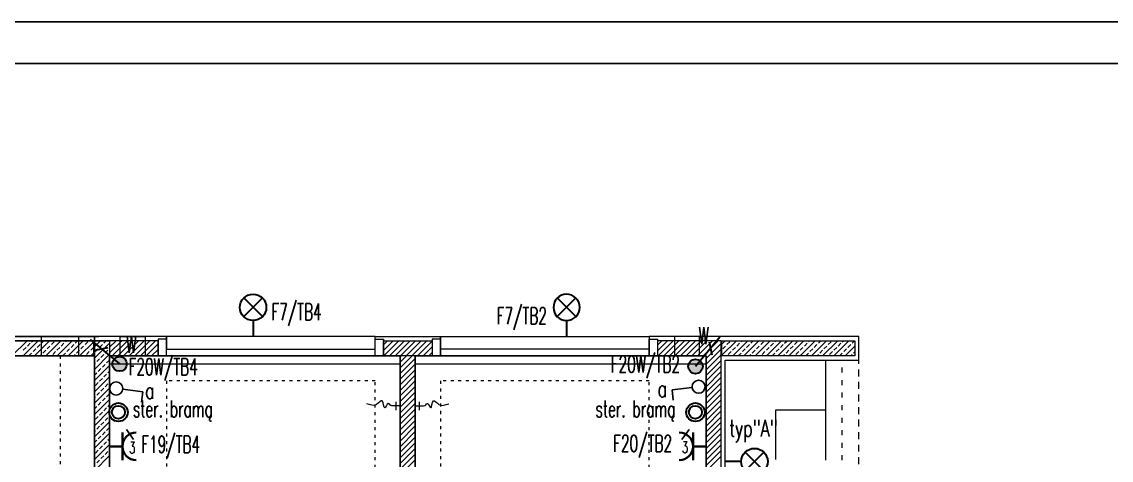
# Model space of a CAD drawing. Header units: millimetres. Extents: x 1780 to 154263, y -7240 to 17216.
# Drawn here: x 115871 to 117176, y 4886 to 5411 of the extents above; entities that cross this region are included whole.
import ezdxf

# ---------------------------------------------------------------- set-up
doc = ezdxf.new("R2010")
doc.units = ezdxf.units.MM
doc.linetypes.add('ACAD_ISO03W100', pattern=[30, 12, -18])
for name, color, linetype, lineweight in [('2d_SX_aranżacja niedrukowana', 191, 'Continuous', 5), ('2d_SX_gruba przekroje', 90, 'Continuous', 20), ('2d_SX_instalacje - kanalizacja opadowa', 130, 'Continuous', 5), ('2d_SX_instalacje szkic - wentylacja wywiew', 14, 'Continuous', 5), ('2d_SX_instalacje szkic - woda', 140, 'Continuous', 5), ('2d_SX_oznaczenia', 40, 'Continuous', 0), ('2d_SX_przebicia', 96, 'Continuous', 13), ('2d_SX_stolarka drzwiowa', 211, 'Continuous', 5), ('2d_SX_szraf', 251, 'Continuous', 0), ('2d_SX_warstwy', 181, 'Continuous', 9), ('2d_SX_widok', 10, 'Continuous', 9), ('SX_PZT_utwardzona', 10, 'Continuous', 9)]:
    doc.layers.add(name, color=color, linetype=linetype, lineweight=lineweight)
doc.layers.add('2d_SX_powierzchnia', color=251, linetype='Continuous', plot=False)
doc.layers.add('2d_SX_rewizja 18 września', color=210, linetype='Continuous')
doc.layers.add('60 instalacje elektryka', color=10, linetype='Continuous')
doc.styles.add('OPIS', font='simplex.shx', dxfattribs={"width": 0.7, "height": 4})

# ---------------------------------------------------------------- blocks, each defined once
blk = doc.blocks.new('PDKLD B2')
at = {"layer": '2d_SX_aranżacja niedrukowana', "color": 8, "linetype": 'ACAD_ISO03W100', "ltscale": 0.3}
for p, q in [((108660.9, -11305.1), (108410.9, -11305.1)), ((108410.9, -11305.1), (108410.9, -11805.1)), ((108660.9, -11805.1), (108660.9, -11305.1)), ((108988.9, -11305.1), (108738.9, -11305.1)), ((108738.9, -11305.1), (108738.9, -11805.1)), ((108988.9, -11805.1), (108988.9, -11305.1))]:
    blk.add_line(p, q, dxfattribs=at)
at = {"layer": '2d_SX_gruba przekroje', "color": 8}
for p, q in [((108149.9, -11252.1), (108329.9, -11252.1)), ((108324.9, -11252.1), (108149.9, -11252.1)), ((108324.9, -11275.1), (108324.9, -11252.1)), ((108410.9, -11252.1), (108324.9, -11252.1)), ((108324.9, -11252.1), (108324.9, -11885.1)), ((108410.9, -11275.1), (108410.9, -11252.1)), ((108660.9, -11275.1), (108660.9, -11252.1)), ((108660.9, -11252.1), (108738.9, -11252.1)), ((108738.9, -11252.1), (108738.9, -11275.1)), ((109079.9, -11252.1), (108988.9, -11252.1)), ((108988.9, -11252.1), (108988.9, -11275.1)), ((109239.9, -11252.1), (109079.9, -11252.1)), ((109239.9, -11280.1), (109239.9, -11252.1)), ((108324.9, -11275.1), (108149.9, -11275.1)), ((108149.9, -11275.1), (108324.9, -11275.1)), ((108342.9, -11867.1), (108342.9, -11275.1)), ((108342.9, -11275.1), (108410.9, -11275.1)), ((108696.4, -11275.1), (108660.9, -11275.1)), ((108690.9, -11867.1), (108690.9, -11275.1)), ((108708.9, -11275.1), (108708.9, -11867.1)), ((108738.9, -11275.1), (108709.9, -11275.1)), ((108988.9, -11275.1), (109056.9, -11275.1)), ((109056.9, -11275.1), (109056.9, -11867.1)), ((109079.9, -11280.1), (109239.9, -11280.1)), ((109079.9, -11885.1), (109079.9, -11280.1)), ((109079.9, -11280.1), (109084.9, -11280.1))]:
    blk.add_line(p, q, dxfattribs=at)
at = {"layer": '2d_SX_instalacje - kanalizacja opadowa', "color": 8, "ltscale": 8}
for p, q in [((108342.9, -11285.1), (108342.9, -11275.1)), ((108342.9, -11275.1), (108690.9, -11275.1)), ((108690.9, -11275.1), (108690.9, -11285.1)), ((108708.9, -11285.1), (108708.9, -11275.1)), ((108708.9, -11275.1), (109056.9, -11275.1)), ((109056.9, -11275.1), (109056.9, -11285.1)), ((108690.9, -11285.1), (108342.9, -11285.1)), ((109056.9, -11285.1), (108708.9, -11285.1))]:
    blk.add_line(p, q, dxfattribs=at)
at = {"layer": '2d_SX_instalacje szkic - wentylacja wywiew', "color": 8, "linetype": 'ACAD_ISO03W100', "ltscale": 0.3}
blk.add_line((108283.6, -11275.1), (108283.6, -12077.3), dxfattribs=at)
at = {"layer": '2d_SX_instalacje szkic - woda', "color": 8}
for p, q in [((108685.9, -11340.1), (108685.9, -11330.1)), ((108713.9, -11340.1), (108713.9, -11330.1)), ((108690.9, -11335.1), (108680.9, -11335.1)), ((108708.9, -11335.1), (108718.9, -11335.1))]:
    blk.add_line(p, q, dxfattribs=at)
for points, start_tangent, end_tangent in [([(108680.9, -11335.1), (108676.5, -11332), (108672.5, -11337.5), (108669.2, -11328.9), (108662.6, -11333.4), (108650.9, -11332.4)], (-0.999797, -0.020138), (-0.973228, 0.22984)), ([(108718.9, -11335.1), (108723.3, -11332), (108727.3, -11337.5), (108730.6, -11328.9), (108737.2, -11333.4), (108748.9, -11332.4)], (0.999797, -0.020138), (0.973228, 0.22984))]:
    blk.add_spline(points, degree=3, dxfattribs=dict(at, start_tangent=start_tangent, end_tangent=end_tangent))
at = {"layer": '2d_SX_oznaczenia', "color": 8, "ltscale": 0.5}
for p, q in [((109199.9, -11340.1), (109139.9, -11340.1)), ((109139.9, -11340.1), (109139.9, -11399.1))]:
    blk.add_line(p, q, dxfattribs=at)
at = {"layer": '2d_SX_powierzchnia', "color": 8}
for p, q in [((108342.9, -11867.1), (108342.9, -11275.1)), ((108342.9, -11275.1), (108690.9, -11275.1)), ((108690.9, -11275.1), (108690.9, -11867.1)), ((108708.9, -11275.1), (109056.9, -11275.1)), ((108708.9, -11867.1), (108708.9, -11275.1)), ((109056.9, -11275.1), (109056.9, -11867.1))]:
    blk.add_line(p, q, dxfattribs=at)
at = {"layer": '2d_SX_przebicia', "color": 8}
for p, q in [((108306.1, -11252.1), (108261.1, -11252.1)), ((108261.1, -11252.1), (108261.1, -11275.1)), ((108306.1, -11275.1), (108306.1, -11252.1)), ((108355.6, -11275.1), (108355.6, -11252.1)), ((108355.6, -11252.1), (108385.6, -11252.1)), ((108385.6, -11252.1), (108385.6, -11275.1)), ((109049.1, -11252.1), (109019.1, -11252.1)), ((109019.1, -11252.1), (109019.1, -11275.1)), ((109049.1, -11275.1), (109049.1, -11252.1)), ((108261.1, -11275.1), (108306.1, -11275.1)), ((108385.6, -11275.1), (108355.6, -11275.1)), ((109019.1, -11275.1), (109049.1, -11275.1))]:
    blk.add_line(p, q, dxfattribs=at)
at = {"layer": '2d_SX_stolarka drzwiowa', "color": 8}
for p, q in [((108410.9, -11252.1), (108410.9, -11267.1)), ((108660.9, -11252.1), (108410.9, -11252.1)), ((108660.9, -11267.1), (108660.9, -11252.1)), ((108738.9, -11267.1), (108738.9, -11252.1)), ((108738.9, -11252.1), (108988.9, -11252.1)), ((108988.9, -11252.1), (108988.9, -11267.1)), ((108410.9, -11255.1), (108400.9, -11255.1)), ((108400.9, -11255.1), (108400.9, -11275.1)), ((108410.9, -11275.1), (108410.9, -11255.1)), ((108410.9, -11267.1), (108660.9, -11267.1)), ((108660.9, -11275.1), (108660.9, -11255.1)), ((108660.9, -11255.1), (108670.9, -11255.1)), ((108670.9, -11255.1), (108670.9, -11275.1)), ((108738.9, -11255.1), (108728.9, -11255.1)), ((108728.9, -11255.1), (108728.9, -11275.1)), ((108738.9, -11275.1), (108738.9, -11255.1)), ((108988.9, -11267.1), (108738.9, -11267.1)), ((108988.9, -11275.1), (108988.9, -11255.1)), ((108988.9, -11255.1), (108998.9, -11255.1)), ((108998.9, -11255.1), (108998.9, -11275.1)), ((108400.9, -11275.1), (108410.9, -11275.1)), ((108670.9, -11275.1), (108660.9, -11275.1)), ((108728.9, -11275.1), (108738.9, -11275.1)), ((108998.9, -11275.1), (108988.9, -11275.1))]:
    blk.add_line(p, q, dxfattribs=at)
at = {"layer": '2d_SX_szraf', "color": 8, "linetype": 'Continuous'}
for p, q in [((108226.1, -11275.1), (108244.1, -11257.1)), ((108226.1, -11275.1), (108244.1, -11257.1)), ((108239.5, -11268.4), (108242.9, -11265.1)), ((108239.5, -11268.4), (108242.9, -11265.1)), ((108239.6, -11275.1), (108257.6, -11257.1)), ((108239.6, -11275.1), (108257.6, -11257.1)), ((108244.6, -11263.4), (108247.9, -11260)), ((108244.6, -11263.4), (108247.9, -11260)), ((108249.6, -11258.3), (108250.9, -11257.1)), ((108249.6, -11258.3), (108250.9, -11257.1)), ((108251.3, -11270.1), (108254.7, -11266.8)), ((108251.3, -11270.1), (108254.7, -11266.8)), ((108253.1, -11275.1), (108271.1, -11257.1)), ((108253.1, -11275.1), (108271.1, -11257.1)), ((108256.3, -11265.1), (108259.7, -11261.7)), ((108256.3, -11265.1), (108259.7, -11261.7)), ((108261.4, -11260), (108264.3, -11257.1)), ((108261.4, -11260), (108264.3, -11257.1)), ((108266.5, -11275.1), (108284.5, -11257.1)), ((108266.5, -11275.1), (108284.5, -11257.1)), ((108268.1, -11266.8), (108271.5, -11263.4)), ((108268.1, -11266.8), (108271.5, -11263.4)), ((108273.2, -11261.7), (108276.6, -11258.3)), ((108273.2, -11261.7), (108276.6, -11258.3)), ((108279.9, -11268.4), (108283.3, -11265.1)), ((108279.9, -11268.4), (108283.3, -11265.1)), ((108280, -11275.1), (108298, -11257.1)), ((108280, -11275.1), (108298, -11257.1)), ((108285, -11263.4), (108288.3, -11260)), ((108285, -11263.4), (108288.3, -11260)), ((108290, -11258.3), (108291.3, -11257.1)), ((108290, -11258.3), (108291.3, -11257.1)), ((108291.7, -11270.1), (108295.1, -11266.8)), ((108291.7, -11270.1), (108295.1, -11266.8)), ((108293.5, -11275.1), (108311.5, -11257.1)), ((108293.5, -11275.1), (108311.5, -11257.1)), ((108296.8, -11265.1), (108300.1, -11261.7)), ((108296.8, -11265.1), (108300.1, -11261.7)), ((108301.8, -11260), (108304.7, -11257.1)), ((108301.8, -11260), (108304.7, -11257.1)), ((108306.9, -11275.1), (108323.9, -11258.2)), ((108306.9, -11275.1), (108323.9, -11258.2)), ((108308.5, -11266.8), (108311.9, -11263.4)), ((108308.5, -11266.8), (108311.9, -11263.4)), ((108313.6, -11261.7), (108317, -11258.3)), ((108313.6, -11261.7), (108317, -11258.3)), ((108320.3, -11268.4), (108323.7, -11265.1)), ((108320.3, -11268.4), (108323.7, -11265.1)), ((108324.9, -11264.4), (108332.2, -11257.1)), ((108324.9, -11257.6), (108325.4, -11257.1)), ((108324.9, -11277.8), (108342.9, -11259.8)), ((108325.9, -11270.1), (108329.2, -11266.8)), ((108330.9, -11265.1), (108334.3, -11261.7)), ((108336, -11260), (108338.9, -11257.1)), ((108342.7, -11266.8), (108342.9, -11266.6)), ((108342.9, -11258.2), (108344, -11257.1)), ((108342.9, -11264.9), (108350.7, -11257.1)), ((108342.9, -11271.6), (108357.4, -11257.1)), ((108346.2, -11275.1), (108364.2, -11257.1)), ((108352.9, -11275.1), (108370.9, -11257.1)), ((108359.6, -11275.1), (108377.6, -11257.1)), ((108366.4, -11275.1), (108384.4, -11257.1)), ((108373.1, -11275.1), (108391.1, -11257.1)), ((108379.8, -11275.1), (108397.8, -11257.1)), ((108386.6, -11275.1), (108400.9, -11260.8)), ((108670.9, -11261.9), (108675.7, -11257.1)), ((108670.9, -11268.6), (108682.4, -11257.1)), ((108671.1, -11275.1), (108689.1, -11257.1)), ((108677.9, -11275.1), (108695.9, -11257.1)), ((108684.6, -11275.1), (108702.6, -11257.1)), ((108691.3, -11275.1), (108709.3, -11257.1)), ((108698.1, -11275.1), (108716.1, -11257.1)), ((108704.8, -11275.1), (108722.8, -11257.1)), ((108711.5, -11275.1), (108728.9, -11257.7)), ((108718.3, -11275.1), (108728.9, -11264.5)), ((108998.9, -11262.2), (109004, -11257.1)), ((108998.9, -11269), (109010.7, -11257.1)), ((108999.5, -11275.1), (109017.5, -11257.1)), ((109006.2, -11275.1), (109024.2, -11257.1)), ((109013, -11275.1), (109031, -11257.1)), ((109019.7, -11275.1), (109037.7, -11257.1)), ((109026.4, -11275.1), (109044.4, -11257.1)), ((109033.2, -11275.1), (109051.2, -11257.1)), ((109039.9, -11275.1), (109057.9, -11257.1)), ((109046.6, -11275.1), (109064.6, -11257.1)), ((109053.4, -11275.1), (109071.4, -11257.1)), ((109056.9, -11278.3), (109074.9, -11260.3)), ((109056.9, -11285), (109074.9, -11267)), ((109075.9, -11261), (109079.8, -11257.1)), ((109075.9, -11274.5), (109093.3, -11257.1)), ((109076.9, -11266.8), (109080.3, -11263.4)), ((109082, -11261.7), (109085.3, -11258.3)), ((109088.7, -11268.4), (109092.1, -11265.1)), ((109088.8, -11275.1), (109106.8, -11257.1)), ((109093.7, -11263.4), (109097.1, -11260)), ((109098.8, -11258.3), (109100, -11257.1)), ((109100.5, -11270.1), (109103.8, -11266.8)), ((109102.2, -11275.1), (109120.2, -11257.1)), ((109105.5, -11265.1), (109108.9, -11261.7)), ((109110.6, -11260), (109113.5, -11257.1)), ((109115.7, -11275.1), (109133.7, -11257.1)), ((109117.3, -11266.8), (109120.7, -11263.4)), ((109122.4, -11261.7), (109125.7, -11258.3)), ((109129.1, -11268.4), (109132.5, -11265.1)), ((109129.2, -11275.1), (109147.2, -11257.1)), ((109134.2, -11263.4), (109137.5, -11260)), ((109139.2, -11258.3), (109140.4, -11257.1)), ((109140.9, -11270.1), (109144.3, -11266.8)), ((109142.7, -11275.1), (109160.7, -11257.1)), ((109145.9, -11265.1), (109149.3, -11261.7)), ((109151, -11260), (109153.9, -11257.1)), ((109156.1, -11275.1), (109174.1, -11257.1)), ((109157.7, -11266.8), (109161.1, -11263.4)), ((109162.8, -11261.7), (109166.1, -11258.3)), ((109169.5, -11268.4), (109172.9, -11265.1)), ((109169.6, -11275.1), (109187.6, -11257.1)), ((109174.6, -11263.4), (109177.9, -11260)), ((109179.6, -11258.3), (109180.9, -11257.1)), ((109181.3, -11270.1), (109184.7, -11266.8)), ((109183.1, -11275.1), (109201.1, -11257.1)), ((109186.3, -11265.1), (109189.7, -11261.7)), ((109191.4, -11260), (109194.3, -11257.1)), ((109196.5, -11275.1), (109214.5, -11257.1)), ((109198.1, -11266.8), (109201.5, -11263.4)), ((109203.2, -11261.7), (109206.6, -11258.3)), ((109209.9, -11268.4), (109213.3, -11265.1)), ((109210, -11275.1), (109228, -11257.1)), ((109215, -11263.4), (109218.3, -11260)), ((109220, -11258.3), (109221.3, -11257.1)), ((109221.7, -11270.1), (109225.1, -11266.8)), ((109223.5, -11275.1), (109234.9, -11263.7)), ((109226.8, -11265.1), (109230.1, -11261.7)), ((109231.8, -11260), (109234.7, -11257.1)), ((108246.3, -11275.1), (108249.6, -11271.8)), ((108246.3, -11275.1), (108249.6, -11271.8)), ((108259.8, -11275.1), (108261.4, -11273.5)), ((108259.8, -11275.1), (108261.4, -11273.5)), ((108263.1, -11271.8), (108266.5, -11268.4)), ((108263.1, -11271.8), (108266.5, -11268.4)), ((108274.9, -11273.5), (108278.2, -11270.1)), ((108274.9, -11273.5), (108278.2, -11270.1)), ((108286.7, -11275.1), (108290, -11271.8)), ((108286.7, -11275.1), (108290, -11271.8)), ((108300.2, -11275.1), (108301.8, -11273.5)), ((108300.2, -11275.1), (108301.8, -11273.5)), ((108303.5, -11271.8), (108306.9, -11268.4)), ((108303.5, -11271.8), (108306.9, -11268.4)), ((108315.3, -11273.5), (108318.6, -11270.1)), ((108315.3, -11273.5), (108318.6, -11270.1)), ((108320.4, -11275.1), (108323.9, -11271.6)), ((108320.4, -11275.1), (108323.9, -11271.6)), ((108324.9, -11291.3), (108342.9, -11273.3)), ((108327.5, -11281.9), (108330.9, -11278.5)), ((108332.6, -11276.9), (108336, -11273.5)), ((108337.6, -11271.8), (108341, -11268.4)), ((108339.3, -11283.6), (108342.7, -11280.2)), ((108393.3, -11275.1), (108400.9, -11267.5)), ((108400, -11275.1), (108400.9, -11274.3)), ((108690.9, -11276), (108691.8, -11275.1)), ((108690.9, -11282.7), (108698.5, -11275.1)), ((108690.9, -11289.5), (108705.3, -11275.1)), ((108690.9, -11296.2), (108708.9, -11278.2)), ((108725, -11275.1), (108728.9, -11271.2)), ((109056.9, -11291.8), (109074.9, -11273.8)), ((109083.6, -11273.5), (109087, -11270.1)), ((109095.5, -11275.1), (109098.8, -11271.8)), ((109109, -11275.1), (109110.6, -11273.5)), ((109112.3, -11271.8), (109115.6, -11268.4)), ((109124, -11273.5), (109127.4, -11270.1)), ((109135.9, -11275.1), (109139.2, -11271.8)), ((109149.4, -11275.1), (109151, -11273.5)), ((109152.7, -11271.8), (109156, -11268.4)), ((109164.5, -11273.5), (109167.8, -11270.1)), ((109176.3, -11275.1), (109179.6, -11271.8)), ((109189.8, -11275.1), (109191.4, -11273.5)), ((109193.1, -11271.8), (109196.5, -11268.4)), ((109204.9, -11273.5), (109208.2, -11270.1)), ((109216.7, -11275.1), (109220, -11271.8)), ((109230.2, -11275.1), (109231.8, -11273.5)), ((109233.5, -11271.8), (109234.9, -11270.4)), ((108324.9, -11284.6), (108325.9, -11283.6)), ((108324.9, -11304.8), (108342.9, -11286.8)), ((108329.2, -11293.7), (108332.6, -11290.3)), ((108334.3, -11288.6), (108337.6, -11285.3)), ((108690.9, -11302.9), (108708.9, -11284.9)), ((108690.9, -11309.7), (108708.9, -11291.7)), ((109056.9, -11298.5), (109074.9, -11280.5)), ((109056.9, -11305.2), (109074.9, -11287.2)), ((108324.9, -11298), (108327.5, -11295.4)), ((108324.9, -11318.3), (108342.9, -11300.3)), ((108330.9, -11305.5), (108334.3, -11302.1)), ((108336, -11300.4), (108339.3, -11297.1)), ((108341, -11295.4), (108342.9, -11293.5)), ((108690.9, -11316.4), (108708.9, -11298.4)), ((108690.9, -11323.1), (108708.9, -11305.1)), ((109056.9, -11312), (109074.9, -11294)), ((109056.9, -11318.7), (109074.9, -11300.7)), ((108324.9, -11331.7), (108342.9, -11313.7)), ((108325.9, -11310.5), (108329.2, -11307.2)), ((108327.5, -11322.3), (108330.9, -11319)), ((108332.6, -11317.3), (108336, -11313.9)), ((108337.6, -11312.2), (108341, -11308.8)), ((108342.7, -11307.2), (108342.9, -11307)), ((108690.9, -11329.9), (108708.9, -11311.9)), ((108690.9, -11336.6), (108708.9, -11318.6)), ((109056.9, -11325.5), (109074.9, -11307.5)), ((109056.9, -11332.2), (109074.9, -11314.2)), ((108324.9, -11325), (108325.9, -11324)), ((108324.9, -11345.2), (108342.9, -11327.2)), ((108329.2, -11334.1), (108332.6, -11330.7)), ((108334.3, -11329.1), (108337.6, -11325.7)), ((108339.3, -11324), (108342.7, -11320.6)), ((108690.9, -11343.4), (108708.9, -11325.4)), ((108690.9, -11350.1), (108708.9, -11332.1)), ((109056.9, -11338.9), (109074.9, -11320.9)), ((109056.9, -11345.7), (109074.9, -11327.7)), ((108324.9, -11338.5), (108327.5, -11335.8)), ((108324.9, -11358.7), (108342.9, -11340.7)), ((108330.9, -11345.9), (108334.3, -11342.5)), ((108336, -11340.8), (108339.3, -11337.5)), ((108341, -11335.8), (108342.9, -11333.9)), ((108690.9, -11356.8), (108708.9, -11338.8)), ((108690.9, -11363.6), (108708.9, -11345.6)), ((109056.9, -11352.4), (109074.9, -11334.4)), ((109056.9, -11359.1), (109074.9, -11341.1)), ((108324.9, -11372.1), (108342.9, -11354.1)), ((108325.9, -11350.9), (108329.2, -11347.6)), ((108332.6, -11357.7), (108336, -11354.3)), ((108337.6, -11352.6), (108341, -11349.3)), ((108342.7, -11347.6), (108342.9, -11347.4)), ((108690.9, -11370.3), (108708.9, -11352.3)), ((109056.9, -11365.9), (109074.9, -11347.9)), ((109056.9, -11372.6), (109074.9, -11354.6)), ((108324.9, -11365.4), (108325.9, -11364.4)), ((108324.9, -11385.6), (108342.9, -11367.6)), ((108327.5, -11362.7), (108330.9, -11359.4)), ((108329.2, -11374.5), (108332.6, -11371.1)), ((108334.3, -11369.5), (108337.6, -11366.1)), ((108339.3, -11364.4), (108342.7, -11361)), ((108690.9, -11377), (108708.9, -11359)), ((108690.9, -11383.8), (108708.9, -11365.8)), ((109056.9, -11379.3), (109074.9, -11361.3)), ((109056.9, -11386.1), (109074.9, -11368.1)), ((108324.9, -11378.9), (108327.5, -11376.2)), ((108324.9, -11399.1), (108342.9, -11381.1)), ((108330.9, -11386.3), (108334.3, -11382.9)), ((108336, -11381.3), (108339.3, -11377.9)), ((108341, -11376.2), (108342.9, -11374.3)), ((108690.9, -11390.5), (108708.9, -11372.5)), ((108690.9, -11397.2), (108708.9, -11379.2)), ((109056.9, -11392.8), (109074.9, -11374.8)), ((109056.9, -11399.5), (109074.9, -11381.5)), ((108324.9, -11412.5), (108342.9, -11394.5)), ((108325.9, -11391.4), (108329.2, -11388)), ((108332.6, -11398.1), (108336, -11394.7)), ((108337.6, -11393), (108341, -11389.7)), ((108342.7, -11388), (108342.9, -11387.8)), ((108690.9, -11404), (108708.9, -11386)), ((108690.9, -11410.7), (108708.9, -11392.7)), ((109056.9, -11406.3), (109074.9, -11388.3)), ((109056.9, -11413), (109074.9, -11395)), ((108327.5, -11403.1), (108330.9, -11399.8)), ((108690.9, -11417.4), (108708.9, -11399.4))]:
    blk.add_line(p, q, dxfattribs=at)
at = {"layer": '2d_SX_warstwy', "color": 8}
for p, q in [((108323.9, -11257.1), (108150.9, -11257.1)), ((108150.9, -11257.1), (108323.9, -11257.1)), ((108323.9, -11275.1), (108323.9, -11257.1)), ((108323.9, -11257.1), (108323.9, -11275.1)), ((108400.9, -11257.1), (108324.9, -11257.1)), ((108324.9, -11257.1), (108324.9, -11885.1)), ((108324.9, -11885.1), (108324.9, -11257.1)), ((108324.9, -11257.1), (108342.9, -11257.1)), ((108342.9, -11257.1), (108342.9, -11867.1)), ((108400.9, -11275.1), (108400.9, -11257.1)), ((108670.9, -11257.1), (108728.9, -11257.1)), ((108670.9, -11275.1), (108670.9, -11257.1)), ((108728.9, -11257.1), (108728.9, -11275.1)), ((109074.9, -11257.1), (108998.9, -11257.1)), ((108998.9, -11257.1), (108998.9, -11275.1)), ((109074.9, -11885.1), (109074.9, -11257.1)), ((109075.9, -11257.1), (109234.9, -11257.1)), ((109075.9, -11275.1), (109075.9, -11257.1)), ((109234.9, -11257.1), (109234.9, -11275.1)), ((108150.9, -11275.1), (108323.9, -11275.1)), ((108323.9, -11275.1), (108150.9, -11275.1)), ((108342.9, -11867.1), (108342.9, -11275.1)), ((108342.9, -11275.1), (108400.9, -11275.1)), ((108728.9, -11275.1), (108670.9, -11275.1)), ((108708.9, -11275.1), (108690.9, -11275.1)), ((108690.9, -11275.1), (108690.9, -11867.1)), ((108708.9, -11867.1), (108708.9, -11275.1)), ((108998.9, -11275.1), (109056.9, -11275.1)), ((109056.9, -11275.1), (109056.9, -11867.1)), ((109234.9, -11275.1), (109075.9, -11275.1))]:
    blk.add_line(p, q, dxfattribs=at)
at = {"layer": '2d_SX_widok', "color": 8, "linetype": 'ACAD_ISO03W100', "ltscale": 0.5}
for p, q in [((109219.9, -11910.1), (109219.9, -11280.1)), ((109239.9, -11897.4), (109239.9, -11272.1)), ((109239.9, -12514.7), (109239.9, -11280.1))]:
    blk.add_line(p, q, dxfattribs=at)
at = {"layer": 'SX_PZT_utwardzona', "color": 8}
for p, q in [((109079.9, -11400.1), (109079.9, -11280.1)), ((109079.9, -11280.1), (109199.9, -11280.1)), ((109199.9, -11280.1), (109199.9, -11400.1))]:
    blk.add_line(p, q, dxfattribs=at)
blk = doc.blocks.new('kinkiet')
at = {"layer": '60 instalacje elektryka', "lineweight": 30}
for p, q in [((-249830.1, -8956.2), (-249807.8, -8978.5)), ((-249830.1, -8978.5), (-249807.8, -8956.2)), ((-249834.8, -8967.4), (-249854, -8967.4))]:
    blk.add_line(p, q, dxfattribs=at)
blk.add_circle((-249819, -8967.4), 15.8, dxfattribs=at)
blk = doc.blocks.new('gniazdo')
at = {"layer": '60 instalacje elektryka', "lineweight": 35}
for p, q in [((1911.13, 1039.39), (1911.13, 1043.76)), ((1911.13, 1041.58), (1909.09, 1041.58))]:
    blk.add_line(p, q, dxfattribs=at)
blk.add_arc((1913.32, 1041.58), 2.18, 90, 270, dxfattribs=at)
blk = doc.blocks.new('jednobiegunowy')
at = {"layer": '60 instalacje elektryka'}
for p, q in [((2190.56, 2793.4), (2200.02, 2802.78)), ((2200.02, 2802.78), (2204.88, 2797.97))]:
    blk.add_line(p, q, dxfattribs=at)
blk.add_circle((2187.5, 2790.37), 4.3, dxfattribs=at)
blk = doc.blocks.new('przyc dzwon')
at = {"layer": '60 instalacje elektryka', "lineweight": 30}
for radius in [12.3, 8.6]:
    blk.add_circle((1849.4, 2121.1), radius, dxfattribs=at)

msp = doc.modelspace()

# ---------------------------------------------------------------- hatches: boundary and pattern name
at = {"layer": '60 instalacje elektryka', "linetype": 'ByBlock'}
h = msp.add_hatch(color=256, dxfattribs=at)
h.dxf.hatch_style = 1
edge = h.paths.add_edge_path()
edge.add_arc((115988.5, 5001.3), 8.74, 0, 360)
h = msp.add_hatch(color=256, dxfattribs=at)
h.dxf.hatch_style = 1
edge = h.paths.add_edge_path()
edge.add_arc((116677.9, 4998.3), 8.74, 270, 630)

# ---------------------------------------------------------------- linework, layer by layer
at = {"layer": '60 instalacje elektryka', "linetype": 'ByBlock', "lineweight": 30}
for p, q in [((115953.4, 5030.6), (115988.5, 5001.3)), ((115959, 5017.6), (115974.8, 5020.9)), ((116707.2, 5033.5), (116677.9, 4998.3)), ((116694.3, 5027.9), (116697.6, 5012))]:
    msp.add_line(p, q, dxfattribs=at)
at = {"layer": '60 instalacje elektryka'}
for p, q in [((115996.6, 4922.7), (116005.3, 4910.8)), ((116670.3, 4922.7), (116661.6, 4910.8))]:
    msp.add_line(p, q, dxfattribs=at)
for points in [[(118479.6, 5410.6), (114275, 5410.6), (114275, 2437.4), (118479.6, 2437.4)], [(114366.5, 2487.4), (118428.5, 2487.4), (118428.5, 5360.6), (114366.5, 5360.6)]]:
    msp.add_lwpolyline(points, close=True, dxfattribs=at)
at = {"layer": '60 instalacje elektryka', "linetype": 'ByBlock', "lineweight": 30}
for centre in [(115988.5, 5001.3), (116677.9, 4998.3)]:
    msp.add_circle(centre, 8.74, dxfattribs=at)

# ---------------------------------------------------------------- block references
at = {"layer": '2d_SX_rewizja 18 września'}
msp.add_blockref('PDKLD B2', (7633.6, 16286.1), dxfattribs=at)
at = {"layer": '60 instalacje elektryka', "rotation": 90.00000000000006}
msp.add_blockref('kinkiet', (107180.9, 254888), dxfattribs=at)
at = {"layer": '60 instalacje elektryka', "xscale": -1, "rotation": 269.9999999999999}
msp.add_blockref('kinkiet', (125491, 254888), dxfattribs=at)
at = {"layer": '60 instalacje elektryka'}
for name, p, xscale, yscale, zscale, rotation in [('jednobiegunowy', (109537.9, 4934), 1.818212235840003, 1.818212235840003, 1.818212235840003, 308.4316210044145), ('jednobiegunowy', (123128.2, 4936.1), -1.818212235840003, 1.818212235840003, 1.818212235840003, 51.56837899558552), ('przyc dzwon', (117651.6, 6852.5), 0.9, 0.9, 0.9, 180), ('przyc dzwon', (118342.3, 6852.5), 0.9, 0.9, 0.9, 180), ('gniazdo', (101551, 12773.1), -7.556206694400001, 7.556206694400001, 7.556206694400001, 180), ('gniazdo', (131115.9, 12773.1), 7.556206694400001, 7.556206694400001, 7.556206694400001, 180)]:
    msp.add_blockref(name, p, dxfattribs=dict(at, xscale=xscale, yscale=yscale, zscale=zscale, rotation=rotation))
msp.add_blockref('kinkiet', (366567.5, 13851.9), dxfattribs=at)

# ---------------------------------------------------------------- texts
at = {"layer": '60 instalacje elektryka', "lineweight": 15, "style": 'OPIS'}
for s, insert, char_height, width, attachment_point in [('\\pxql;{\\W0.6;F7/TB4}', (116192.4, 5073.7), 20, 22.183, 3), ('\\pxql;{\\W0.6;F7/TB2}', (116439.9, 5068.9), 20, 22.183, 1), ('\\pxql;{\\W0.6;W}', (115996.5, 5034.4), 20, 93.143, 1), ('\\pxql;{\\W0.6;W}', (116681.7, 5045.1), 20, 93.143, 1), ('\\pxql;{\\W0.6;F20W/TB4}', (115999.4, 5008), 20, 93.143, 1), ('\\pxql;{\\W0.6;F20W/TB2}', (116576.6, 5011.1), 20, 93.143, 1), ('\\pxql;{\\W0.6;ster. bramą}', (116004.5, 4957.6), 20, 123.046, 1), ('\\pxql;{\\W0.6;ster. bramą}', (116558.3, 4957.6), 20, 123.046, 1), ('\\pxql;typ"A"', (116718.2, 4934.3), 20, 60, 1), ('\\pxql;{\\W0.6;F19/TB4}', (116014.5, 4915.1), 20, 79.429, 1), ('\\pxql;{\\W0.6;F20/TB2}', (116658.9, 4916.2), 20, 79.429, 3), ('\\pxql;{\\W0.6;3}', (116000, 4908.1), 14, 79.429, 1), ('\\pxql;{\\W0.6;3}', (116741.1, 4908.7), 14, 79.429, 3)]:
    msp.add_mtext(s, dxfattribs=dict(at, insert=insert, char_height=char_height, width=width, attachment_point=attachment_point))
at = {"layer": '60 instalacje elektryka', "lineweight": 20, "char_height": 20, "width": 8.2, "style": 'OPIS'}
for insert, attachment_point, rotation in [((116030.4, 4959.5), 9, 0), ((116635.7, 4961.6), 7, 360)]:
    msp.add_mtext('\\pxqr;a', dxfattribs=dict(at, insert=insert, attachment_point=attachment_point, rotation=rotation))

doc.saveas('drawing.dxf')
